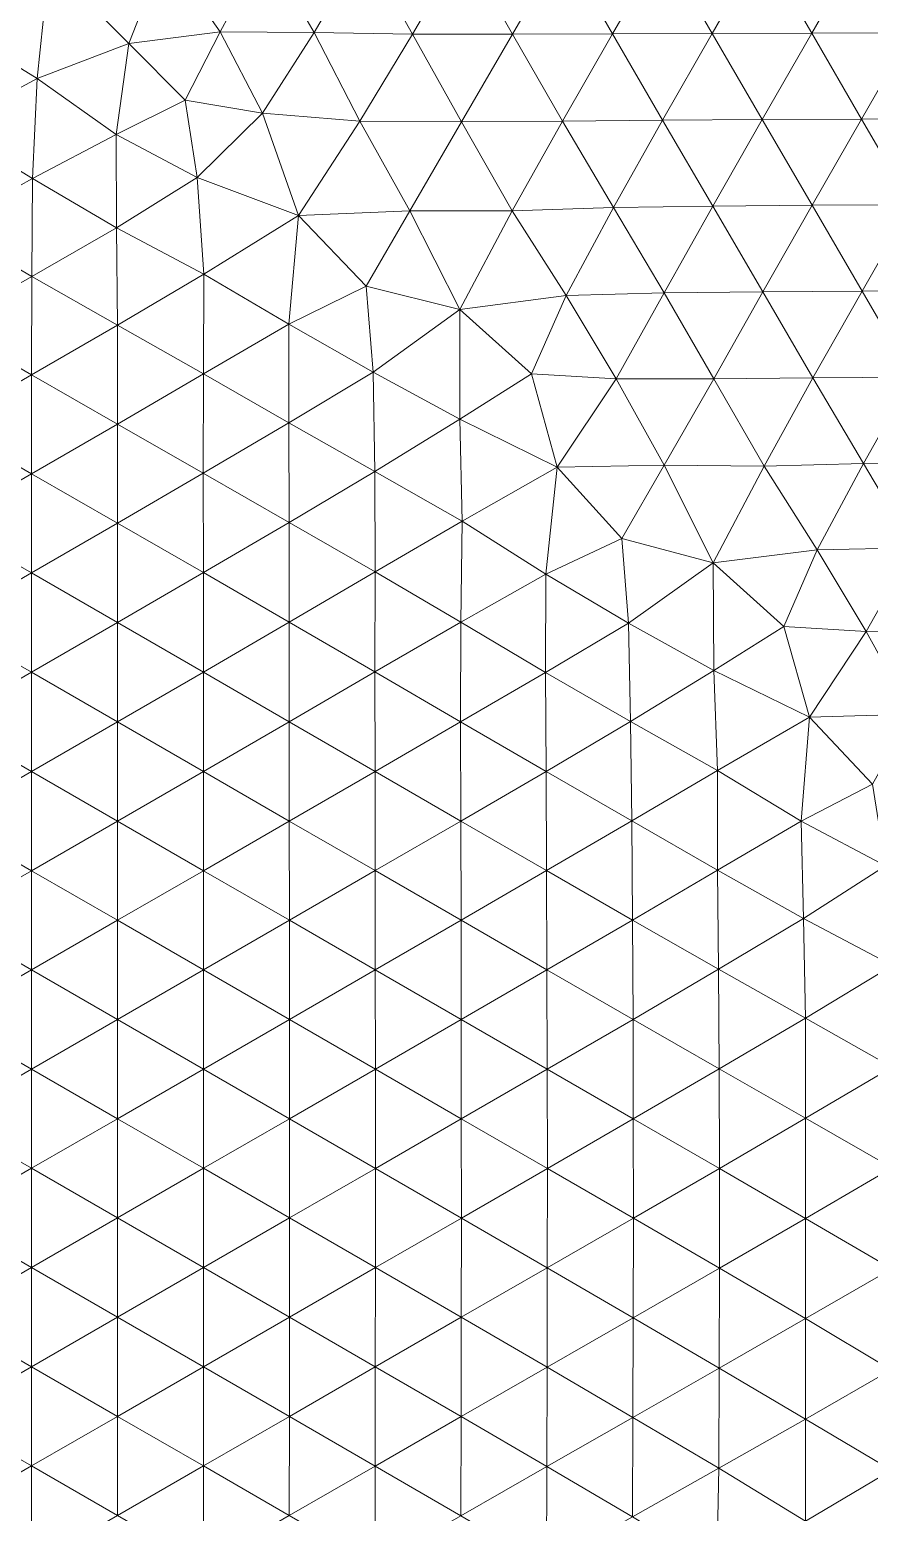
# Model space of a CAD drawing. Extents: x 1.2 to 53.9, y -43.5 to 3.2.
# Drawn here: x 48.243 to 49.934, y -37.553 to -34.563 of the extents above; entities that cross this region are included whole.
import ezdxf

# ---------------------------------------------------------------- set-up
doc = ezdxf.new("R2010")
doc.units = 0
doc.header["$MEASUREMENT"] = 0
doc.layers.add('layer', color=7, linetype='Continuous')

msp = doc.modelspace()

# ---------------------------------------------------------------- linework, layer by layer
at = {"layer": 'layer', "color": 47, "lineweight": 9}
for points in [[(48.717, -34.3993), (48.5144, -34.4079), (48.6262, -34.5678)], [(48.8156, -34.5695), (48.717, -34.3993), (48.6262, -34.5678)], [(48.9158, -34.398), (48.717, -34.3993), (48.8156, -34.5695)], [(49.0141, -34.5725), (48.9158, -34.398), (48.8156, -34.5695)], [(49.1159, -34.3981), (48.9158, -34.398), (49.0141, -34.5725)], [(49.2155, -34.5728), (49.1159, -34.3981), (49.0141, -34.5725)], [(49.3166, -34.3979), (49.1159, -34.3981), (49.2155, -34.5728)], [(49.4169, -34.572), (49.3166, -34.3979), (49.2155, -34.5728)], [(49.5174, -34.3975), (49.3166, -34.3979), (49.4169, -34.572)], [(49.6178, -34.571), (49.5174, -34.3975), (49.4169, -34.572)], [(49.718, -34.397), (49.5174, -34.3975), (49.6178, -34.571)], [(49.8183, -34.5704), (49.718, -34.397), (49.6178, -34.571)], [(49.9184, -34.3967), (49.718, -34.397), (49.8183, -34.5704)], [(50.0187, -34.57), (49.9184, -34.3967), (49.8183, -34.5704)], [(50.1188, -34.3965), (49.9184, -34.3967), (50.0187, -34.57)], [(48.2815, -34.4302), (48.0805, -34.5528), (48.2577, -34.6621)], [(48.2815, -34.4302), (48.2577, -34.6621), (48.4421, -34.5915)], [(48.5144, -34.4079), (48.2815, -34.4302), (48.4421, -34.5915)], [(48.6262, -34.5678), (48.5144, -34.4079), (48.4421, -34.5915)], [(48.0805, -34.5528), (48.0773, -34.7594), (48.2577, -34.6621)], [(48.6262, -34.5678), (48.4421, -34.5915), (48.5558, -34.7059)], [(48.7119, -34.732), (48.6262, -34.5678), (48.5558, -34.7059)], [(48.8156, -34.5695), (48.6262, -34.5678), (48.7119, -34.732)], [(48.908, -34.7482), (48.8156, -34.5695), (48.7119, -34.732)], [(49.0141, -34.5725), (48.8156, -34.5695), (48.908, -34.7482)], [(49.1129, -34.7495), (49.0141, -34.5725), (48.908, -34.7482)], [(49.2155, -34.5728), (49.0141, -34.5725), (49.1129, -34.7495)], [(49.3161, -34.7482), (49.2155, -34.5728), (49.1129, -34.7495)], [(49.4169, -34.572), (49.2155, -34.5728), (49.3161, -34.7482)], [(49.5178, -34.7459), (49.4169, -34.572), (49.3161, -34.7482)], [(49.6178, -34.571), (49.4169, -34.572), (49.5178, -34.7459)], [(49.7184, -34.7444), (49.6178, -34.571), (49.5178, -34.7459)], [(49.8183, -34.5704), (49.6178, -34.571), (49.7184, -34.7444)], [(49.9187, -34.7436), (49.8183, -34.5704), (49.7184, -34.7444)], [(50.0187, -34.57), (49.8183, -34.5704), (49.9187, -34.7436)], [(50.119, -34.7432), (50.0187, -34.57), (49.9187, -34.7436)], [(48.4421, -34.5915), (48.2577, -34.6621), (48.4169, -34.7746)], [(48.4421, -34.5915), (48.4169, -34.7746), (48.5558, -34.7059)], [(48.2577, -34.6621), (48.0773, -34.7594), (48.2484, -34.8633)], [(48.2577, -34.6621), (48.2484, -34.8633), (48.4169, -34.7746)], [(48.4169, -34.7746), (48.58, -34.8616), (48.5558, -34.7059)], [(48.5558, -34.7059), (48.58, -34.8616), (48.7119, -34.732)], [(48.7119, -34.732), (48.58, -34.8616), (48.7841, -34.9379)], [(48.908, -34.7482), (48.7119, -34.732), (48.7841, -34.9379)], [(48.0773, -34.7594), (48.0745, -34.9603), (48.2484, -34.8633)], [(49.0084, -34.9285), (48.908, -34.7482), (48.7841, -34.9379)], [(49.1129, -34.7495), (48.908, -34.7482), (49.0084, -34.9285)], [(49.2148, -34.9288), (49.1129, -34.7495), (49.0084, -34.9285)], [(49.3161, -34.7482), (49.1129, -34.7495), (49.2148, -34.9288)], [(49.4186, -34.9221), (49.3161, -34.7482), (49.2148, -34.9288)], [(49.5178, -34.7459), (49.3161, -34.7482), (49.4186, -34.9221)], [(49.6191, -34.9191), (49.5178, -34.7459), (49.4186, -34.9221)], [(49.7184, -34.7444), (49.5178, -34.7459), (49.6191, -34.9191)], [(49.8191, -34.9176), (49.7184, -34.7444), (49.6191, -34.9191)], [(49.9187, -34.7436), (49.7184, -34.7444), (49.8191, -34.9176)], [(50.0192, -34.9168), (49.9187, -34.7436), (49.8191, -34.9176)], [(50.119, -34.7432), (49.9187, -34.7436), (50.0192, -34.9168)], [(48.4169, -34.7746), (48.2484, -34.8633), (48.4176, -34.9627)], [(48.4169, -34.7746), (48.4176, -34.9627), (48.58, -34.8616)], [(48.2484, -34.8633), (48.0745, -34.9603), (48.2467, -35.0608)], [(48.2484, -34.8633), (48.2467, -35.0608), (48.4176, -34.9627)], [(48.58, -34.8616), (48.4176, -34.9627), (48.5933, -35.0562)], [(48.58, -34.8616), (48.5933, -35.0562), (48.7841, -34.9379)], [(48.7841, -34.9379), (48.5933, -35.0562), (48.765, -35.1571)], [(48.7841, -34.9379), (48.765, -35.1571), (48.9203, -35.0808)], [(49.0084, -34.9285), (48.7841, -34.9379), (48.9203, -35.0808)], [(49.1091, -35.1277), (49.0084, -34.9285), (48.9203, -35.0808)], [(49.2148, -34.9288), (49.0084, -34.9285), (49.1091, -35.1277)], [(49.3234, -35.0991), (49.2148, -34.9288), (49.1091, -35.1277)], [(49.4186, -34.9221), (49.2148, -34.9288), (49.3234, -35.0991)], [(49.5209, -35.0941), (49.4186, -34.9221), (49.3234, -35.0991)], [(49.6191, -34.9191), (49.4186, -34.9221), (49.5209, -35.0941)], [(49.72, -35.0921), (49.6191, -34.9191), (49.5209, -35.0941)], [(49.8191, -34.9176), (49.6191, -34.9191), (49.72, -35.0921)], [(49.9197, -35.0908), (49.8191, -34.9176), (49.72, -35.0921)], [(50.0192, -34.9168), (49.8191, -34.9176), (49.9197, -35.0908)], [(50.1195, -35.0899), (50.0192, -34.9168), (49.9197, -35.0908)], [(48.0745, -34.9603), (48.0736, -35.1597), (48.2467, -35.0608)], [(48.4176, -34.9627), (48.2467, -35.0608), (48.4194, -35.1593)], [(48.4176, -34.9627), (48.4194, -35.1593), (48.5933, -35.0562)], [(48.2467, -35.0608), (48.0736, -35.1597), (48.2465, -35.2594)], [(48.2467, -35.0608), (48.2465, -35.2594), (48.4194, -35.1593)], [(48.5933, -35.0562), (48.4194, -35.1593), (48.5925, -35.2576)], [(48.5933, -35.0562), (48.5925, -35.2576), (48.765, -35.1571)], [(48.9203, -35.0808), (48.765, -35.1571), (48.9344, -35.254)], [(48.9203, -35.0808), (48.9344, -35.254), (49.1091, -35.1277)], [(49.72, -35.0921), (49.5209, -35.0941), (49.6212, -35.2671)], [(49.8208, -35.2657), (49.72, -35.0921), (49.6212, -35.2671)], [(49.9197, -35.0908), (49.72, -35.0921), (49.8208, -35.2657)], [(50.0204, -35.2638), (49.9197, -35.0908), (49.8208, -35.2657)], [(50.1195, -35.0899), (49.9197, -35.0908), (50.0204, -35.2638)], [(49.3234, -35.0991), (49.1091, -35.1277), (49.2538, -35.2573)], [(49.424, -35.2672), (49.3234, -35.0991), (49.2538, -35.2573)], [(49.5209, -35.0941), (49.3234, -35.0991), (49.424, -35.2672)], [(49.6212, -35.2671), (49.5209, -35.0941), (49.424, -35.2672)], [(49.1091, -35.1277), (48.9344, -35.254), (49.109, -35.3487)], [(49.2538, -35.2573), (49.1091, -35.1277), (49.109, -35.3487)], [(48.0736, -35.1597), (48.0733, -35.3592), (48.2465, -35.2594)], [(48.4194, -35.1593), (48.2465, -35.2594), (48.4195, -35.3586)], [(48.4194, -35.1593), (48.4195, -35.3586), (48.5925, -35.2576)], [(48.765, -35.1571), (48.5925, -35.2576), (48.7646, -35.3562)], [(48.765, -35.1571), (48.7646, -35.3562), (48.9344, -35.254)], [(48.2465, -35.2594), (48.0733, -35.3592), (48.2464, -35.4589)], [(48.2465, -35.2594), (48.2464, -35.4589), (48.4195, -35.3586)], [(48.5925, -35.2576), (48.4195, -35.3586), (48.5924, -35.4577)], [(48.5925, -35.2576), (48.5924, -35.4577), (48.7646, -35.3562)], [(48.9344, -35.254), (48.7646, -35.3562), (48.9377, -35.4543)], [(48.9344, -35.254), (48.9377, -35.4543), (49.109, -35.3487)], [(49.2538, -35.2573), (49.109, -35.3487), (49.3055, -35.4456)], [(49.424, -35.2672), (49.2538, -35.2573), (49.3055, -35.4456)], [(49.521, -35.4417), (49.424, -35.2672), (49.3055, -35.4456)], [(49.6212, -35.2671), (49.424, -35.2672), (49.521, -35.4417)], [(49.7222, -35.4437), (49.6212, -35.2671), (49.521, -35.4417)], [(49.8208, -35.2657), (49.6212, -35.2671), (49.7222, -35.4437)], [(49.9226, -35.4381), (49.8208, -35.2657), (49.7222, -35.4437)], [(50.0204, -35.2638), (49.8208, -35.2657), (49.9226, -35.4381)], [(50.1208, -35.4361), (50.0204, -35.2638), (49.9226, -35.4381)], [(48.0733, -35.3592), (48.0732, -35.559), (48.2464, -35.4589)], [(48.4195, -35.3586), (48.2464, -35.4589), (48.4195, -35.5585)], [(48.4195, -35.3586), (48.4195, -35.5585), (48.5924, -35.4577)], [(48.7646, -35.3562), (48.5924, -35.4577), (48.7653, -35.5568)], [(48.7646, -35.3562), (48.7653, -35.5568), (48.9377, -35.4543)], [(49.109, -35.3487), (48.9377, -35.4543), (49.1139, -35.5541)], [(49.109, -35.3487), (49.1139, -35.5541), (49.3055, -35.4456)], [(49.3055, -35.4456), (49.1139, -35.5541), (49.2827, -35.6612)], [(49.3055, -35.4456), (49.2827, -35.6612), (49.4355, -35.5895)], [(49.521, -35.4417), (49.3055, -35.4456), (49.4355, -35.5895)], [(49.6199, -35.6385), (49.521, -35.4417), (49.4355, -35.5895)], [(49.7222, -35.4437), (49.521, -35.4417), (49.6199, -35.6385)], [(49.8295, -35.612), (49.7222, -35.4437), (49.6199, -35.6385)], [(49.9226, -35.4381), (49.7222, -35.4437), (49.8295, -35.612)], [(50.0233, -35.6083), (49.9226, -35.4381), (49.8295, -35.612)], [(50.1208, -35.4361), (49.9226, -35.4381), (50.0233, -35.6083)], [(48.2464, -35.4589), (48.0732, -35.559), (48.2464, -35.6588)], [(48.2464, -35.4589), (48.2464, -35.6588), (48.4195, -35.5585)], [(48.5924, -35.4577), (48.4195, -35.5585), (48.5925, -35.6581)], [(48.5924, -35.4577), (48.5925, -35.6581), (48.7653, -35.5568)], [(48.9377, -35.4543), (48.7653, -35.5568), (48.9386, -35.6566)], [(48.9377, -35.4543), (48.9386, -35.6566), (49.1139, -35.5541)], [(48.0732, -35.559), (48.0732, -35.759), (48.2464, -35.6588)], [(48.4195, -35.5585), (48.2464, -35.6588), (48.4195, -35.7587)], [(48.4195, -35.5585), (48.4195, -35.7587), (48.5925, -35.6581)], [(48.7653, -35.5568), (48.5925, -35.6581), (48.7655, -35.7579)], [(48.7653, -35.5568), (48.7655, -35.7579), (48.9386, -35.6566)], [(49.1139, -35.5541), (48.9386, -35.6566), (49.111, -35.7581)], [(49.1139, -35.5541), (49.111, -35.7581), (49.2827, -35.6612)], [(49.2827, -35.6612), (49.4491, -35.7603), (49.4355, -35.5895)], [(49.4355, -35.5895), (49.4491, -35.7603), (49.6199, -35.6385)], [(49.8295, -35.612), (49.6199, -35.6385), (49.7622, -35.7667)], [(49.9281, -35.7766), (49.8295, -35.612), (49.7622, -35.7667)], [(50.0233, -35.6083), (49.8295, -35.612), (49.9281, -35.7766)], [(50.1203, -35.7785), (50.0233, -35.6083), (49.9281, -35.7766)], [(48.2464, -35.6588), (48.0732, -35.759), (48.2464, -35.8589)], [(48.2464, -35.6588), (48.2464, -35.8589), (48.4195, -35.7587)], [(48.5925, -35.6581), (48.4195, -35.7587), (48.5926, -35.8585)], [(48.5925, -35.6581), (48.5926, -35.8585), (48.7655, -35.7579)], [(48.9386, -35.6566), (48.7655, -35.7579), (48.9383, -35.8582)], [(48.9386, -35.6566), (48.9383, -35.8582), (49.111, -35.7581)], [(49.6199, -35.6385), (49.4491, -35.7603), (49.6211, -35.8551)], [(49.7622, -35.7667), (49.6199, -35.6385), (49.6211, -35.8551)], [(49.2827, -35.6612), (49.111, -35.7581), (49.2817, -35.8593)], [(49.2827, -35.6612), (49.2817, -35.8593), (49.4491, -35.7603)], [(48.0732, -35.759), (48.0732, -35.959), (48.2464, -35.8589)], [(48.4195, -35.7587), (48.2464, -35.8589), (48.4195, -35.9588)], [(48.4195, -35.7587), (48.4195, -35.9588), (48.5926, -35.8585)], [(48.7655, -35.7579), (48.5926, -35.8585), (48.7656, -35.9586)], [(48.7655, -35.7579), (48.7656, -35.9586), (48.9383, -35.8582)], [(49.111, -35.7581), (48.9383, -35.8582), (49.1107, -35.9587)], [(49.111, -35.7581), (49.1107, -35.9587), (49.2817, -35.8593)], [(49.4491, -35.7603), (49.2817, -35.8593), (49.4532, -35.9582)], [(49.4491, -35.7603), (49.4532, -35.9582), (49.6211, -35.8551)], [(49.7622, -35.7667), (49.6211, -35.8551), (49.8139, -35.9494)], [(49.9281, -35.7766), (49.7622, -35.7667), (49.8139, -35.9494)], [(50.0201, -35.9436), (49.9281, -35.7766), (49.8139, -35.9494)], [(50.1203, -35.7785), (49.9281, -35.7766), (50.0201, -35.9436)], [(48.2464, -35.8589), (48.0732, -35.959), (48.2464, -36.0589)], [(48.2464, -35.8589), (48.2464, -36.0589), (48.4195, -35.9588)], [(48.5926, -35.8585), (48.4195, -35.9588), (48.5926, -36.0588)], [(48.5926, -35.8585), (48.5926, -36.0588), (48.7656, -35.9586)], [(48.9383, -35.8582), (48.7656, -35.9586), (48.9384, -36.0588)], [(48.9383, -35.8582), (48.9384, -36.0588), (49.1107, -35.9587)], [(49.2817, -35.8593), (49.1107, -35.9587), (49.283, -36.0588)], [(49.2817, -35.8593), (49.283, -36.0588), (49.4532, -35.9582)], [(49.6211, -35.8551), (49.4532, -35.9582), (49.6283, -36.0567)], [(49.6211, -35.8551), (49.6283, -36.0567), (49.8139, -35.9494)], [(48.0732, -35.959), (48.0732, -36.159), (48.2464, -36.0589)], [(48.4195, -35.9588), (48.2464, -36.0589), (48.4195, -36.1589)], [(48.4195, -35.9588), (48.4195, -36.1589), (48.5926, -36.0588)], [(48.7656, -35.9586), (48.5926, -36.0588), (48.7657, -36.1589)], [(48.7656, -35.9586), (48.7657, -36.1589), (48.9384, -36.0588)], [(49.1107, -35.9587), (48.9384, -36.0588), (49.1112, -36.1589)], [(49.1107, -35.9587), (49.1112, -36.1589), (49.283, -36.0588)], [(49.4532, -35.9582), (49.283, -36.0588), (49.4559, -36.1583)], [(49.4532, -35.9582), (49.4559, -36.1583), (49.6283, -36.0567)], [(49.8139, -35.9494), (49.6283, -36.0567), (49.7969, -36.1595)], [(49.8139, -35.9494), (49.7969, -36.1595), (49.9408, -36.0848)], [(50.0201, -35.9436), (49.8139, -35.9494), (49.9408, -36.0848)], [(48.2464, -36.0589), (48.0732, -36.159), (48.2464, -36.259)], [(48.2464, -36.0589), (48.2464, -36.259), (48.4195, -36.1589)], [(48.5926, -36.0588), (48.4195, -36.1589), (48.5927, -36.259)], [(48.5926, -36.0588), (48.5927, -36.259), (48.7657, -36.1589)], [(48.9384, -36.0588), (48.7657, -36.1589), (48.9387, -36.2589)], [(48.9384, -36.0588), (48.9387, -36.2589), (49.1112, -36.1589)], [(49.283, -36.0588), (49.1112, -36.1589), (49.2841, -36.2588)], [(49.283, -36.0588), (49.2841, -36.2588), (49.4559, -36.1583)], [(49.6283, -36.0567), (49.4559, -36.1583), (49.6286, -36.2581)], [(49.6283, -36.0567), (49.6286, -36.2581), (49.7969, -36.1595)], [(49.7969, -36.1595), (49.9669, -36.2494), (49.9408, -36.0848)], [(48.0732, -36.159), (48.0732, -36.359), (48.2464, -36.259)], [(48.4195, -36.1589), (48.2464, -36.259), (48.4196, -36.359)], [(48.4195, -36.1589), (48.4196, -36.359), (48.5927, -36.259)], [(48.7657, -36.1589), (48.5927, -36.259), (48.7658, -36.359)], [(48.7657, -36.1589), (48.7658, -36.359), (48.9387, -36.2589)], [(49.1112, -36.1589), (48.9387, -36.2589), (49.1118, -36.359)], [(49.1112, -36.1589), (49.1118, -36.359), (49.2841, -36.2588)], [(49.4559, -36.1583), (49.2841, -36.2588), (49.4572, -36.3586)], [(49.4559, -36.1583), (49.4572, -36.3586), (49.6286, -36.2581)], [(49.7969, -36.1595), (49.6286, -36.2581), (49.8018, -36.3556)], [(49.7969, -36.1595), (49.8018, -36.3556), (49.9669, -36.2494)], [(48.9387, -36.2589), (48.7658, -36.359), (48.939, -36.459)], [(48.9387, -36.2589), (48.939, -36.459), (49.1118, -36.359)], [(49.2841, -36.2588), (49.1118, -36.359), (49.2849, -36.4589)], [(49.2841, -36.2588), (49.2849, -36.4589), (49.4572, -36.3586)], [(49.6286, -36.2581), (49.4572, -36.3586), (49.6307, -36.4578)], [(49.6286, -36.2581), (49.6307, -36.4578), (49.8018, -36.3556)], [(49.9669, -36.2494), (49.8018, -36.3556), (49.9811, -36.4499)], [(48.2464, -36.259), (48.0732, -36.359), (48.2464, -36.459)], [(48.2464, -36.259), (48.2464, -36.459), (48.4196, -36.359)], [(48.5927, -36.259), (48.4196, -36.359), (48.5927, -36.459)], [(48.5927, -36.259), (48.5927, -36.459), (48.7658, -36.359)], [(48.0732, -36.359), (48.0732, -36.559), (48.2464, -36.459)], [(48.4196, -36.359), (48.2464, -36.459), (48.4196, -36.559)], [(48.4196, -36.359), (48.4196, -36.559), (48.5927, -36.459)], [(48.7658, -36.359), (48.5927, -36.459), (48.7659, -36.559)], [(48.7658, -36.359), (48.7659, -36.559), (48.939, -36.459)], [(49.1118, -36.359), (48.939, -36.459), (49.1122, -36.559)], [(49.1118, -36.359), (49.1122, -36.559), (49.2849, -36.4589)], [(49.4572, -36.3586), (49.2849, -36.4589), (49.4583, -36.5587)], [(49.4572, -36.3586), (49.4583, -36.5587), (49.6307, -36.4578)], [(49.8018, -36.3556), (49.6307, -36.4578), (49.8055, -36.5561)], [(49.8018, -36.3556), (49.8055, -36.5561), (49.9811, -36.4499)], [(48.2464, -36.459), (48.0732, -36.559), (48.2464, -36.659)], [(48.2464, -36.459), (48.2464, -36.659), (48.4196, -36.559)], [(48.5927, -36.459), (48.4196, -36.559), (48.5928, -36.659)], [(48.5927, -36.459), (48.5928, -36.659), (48.7659, -36.559)], [(48.939, -36.459), (48.7659, -36.559), (48.9391, -36.6591)], [(48.939, -36.459), (48.9391, -36.6591), (49.1122, -36.559)], [(49.2849, -36.4589), (49.1122, -36.559), (49.2854, -36.659)], [(49.2849, -36.4589), (49.2854, -36.659), (49.4583, -36.5587)], [(49.6307, -36.4578), (49.4583, -36.5587), (49.632, -36.6583)], [(49.6307, -36.4578), (49.632, -36.6583), (49.8055, -36.5561)], [(49.9811, -36.4499), (49.8055, -36.5561), (49.9804, -36.6551)], [(49.8055, -36.5561), (49.632, -36.6583), (49.8061, -36.7579)], [(49.8055, -36.5561), (49.8061, -36.7579), (49.9804, -36.6551)], [(48.0732, -36.559), (48.0732, -36.759), (48.2464, -36.659)], [(48.4196, -36.559), (48.2464, -36.659), (48.4196, -36.759)], [(48.4196, -36.559), (48.4196, -36.759), (48.5928, -36.659)], [(48.7659, -36.559), (48.5928, -36.659), (48.766, -36.759)], [(48.7659, -36.559), (48.766, -36.759), (48.9391, -36.6591)], [(49.1122, -36.559), (48.9391, -36.6591), (49.1123, -36.7591)], [(49.1122, -36.559), (49.1123, -36.7591), (49.2854, -36.659)], [(49.4583, -36.5587), (49.2854, -36.659), (49.4588, -36.759)], [(49.4583, -36.5587), (49.4588, -36.759), (49.632, -36.6583)], [(48.2464, -36.659), (48.0732, -36.759), (48.2464, -36.859)], [(48.2464, -36.659), (48.2464, -36.859), (48.4196, -36.759)], [(48.5928, -36.659), (48.4196, -36.759), (48.5928, -36.859)], [(48.5928, -36.659), (48.5928, -36.859), (48.766, -36.759)], [(48.9391, -36.6591), (48.766, -36.759), (48.9392, -36.8591)], [(48.9391, -36.6591), (48.9392, -36.8591), (49.1123, -36.7591)], [(49.2854, -36.659), (49.1123, -36.7591), (49.2856, -36.8593)], [(49.2854, -36.659), (49.2856, -36.8593), (49.4588, -36.759)], [(49.632, -36.6583), (49.4588, -36.759), (49.6323, -36.8592)], [(49.632, -36.6583), (49.6323, -36.8592), (49.8061, -36.7579)], [(49.9804, -36.6551), (49.8061, -36.7579), (49.9801, -36.8583)], [(48.0732, -36.759), (48.0732, -36.959), (48.2464, -36.859)], [(48.4196, -36.759), (48.2464, -36.859), (48.4196, -36.959)], [(48.4196, -36.759), (48.4196, -36.959), (48.5928, -36.859)], [(48.766, -36.759), (48.5928, -36.859), (48.766, -36.9591)], [(48.766, -36.759), (48.766, -36.9591), (48.9392, -36.8591)], [(49.1123, -36.7591), (48.9392, -36.8591), (49.1124, -36.9593)], [(49.1123, -36.7591), (49.1124, -36.9593), (49.2856, -36.8593)], [(49.4588, -36.759), (49.2856, -36.8593), (49.4589, -36.9596)], [(49.4588, -36.759), (49.4589, -36.9596), (49.6323, -36.8592)], [(49.8061, -36.7579), (49.6323, -36.8592), (49.806, -36.9599)], [(49.8061, -36.7579), (49.806, -36.9599), (49.9801, -36.8583)], [(48.2464, -36.859), (48.0732, -36.959), (48.2464, -37.059)], [(48.2464, -36.859), (48.2464, -37.059), (48.4196, -36.959)], [(48.5928, -36.859), (48.4196, -36.959), (48.5928, -37.0591)], [(48.5928, -36.859), (48.5928, -37.0591), (48.766, -36.9591)], [(48.9392, -36.8591), (48.766, -36.9591), (48.9391, -37.0592)], [(48.9392, -36.8591), (48.9391, -37.0592), (49.1124, -36.9593)], [(49.2856, -36.8593), (49.1124, -36.9593), (49.2855, -37.0596)], [(49.2856, -36.8593), (49.2855, -37.0596), (49.4589, -36.9596)], [(49.6323, -36.8592), (49.4589, -36.9596), (49.6323, -37.0604)], [(49.6323, -36.8592), (49.6323, -37.0604), (49.806, -36.9599)], [(49.9801, -36.8583), (49.806, -36.9599), (49.9796, -37.0617)], [(48.0732, -36.959), (48.0732, -37.159), (48.2464, -37.059)], [(48.4196, -36.959), (48.2464, -37.059), (48.4196, -37.159)], [(48.4196, -36.959), (48.4196, -37.159), (48.5928, -37.0591)], [(48.766, -36.9591), (48.5928, -37.0591), (48.7659, -37.1591)], [(48.766, -36.9591), (48.7659, -37.1591), (48.9391, -37.0592)], [(49.1124, -36.9593), (48.9391, -37.0592), (49.1123, -37.1594)], [(49.1124, -36.9593), (49.1123, -37.1594), (49.2855, -37.0596)], [(49.4589, -36.9596), (49.2855, -37.0596), (49.4587, -37.1603)], [(49.4589, -36.9596), (49.4587, -37.1603), (49.6323, -37.0604)], [(49.806, -36.9599), (49.6323, -37.0604), (49.8056, -37.1621)], [(49.806, -36.9599), (49.8056, -37.1621), (49.9796, -37.0617)], [(48.2464, -37.059), (48.0732, -37.159), (48.2464, -37.2591)], [(48.2464, -37.059), (48.2464, -37.2591), (48.4196, -37.159)], [(48.5928, -37.0591), (48.4196, -37.159), (48.5927, -37.2591)], [(48.5928, -37.0591), (48.5927, -37.2591), (48.7659, -37.1591)], [(48.9391, -37.0592), (48.7659, -37.1591), (48.939, -37.2593)], [(48.9391, -37.0592), (48.939, -37.2593), (49.1123, -37.1594)], [(49.2855, -37.0596), (49.1123, -37.1594), (49.2853, -37.26)], [(49.2855, -37.0596), (49.2853, -37.26), (49.4587, -37.1603)], [(49.6323, -37.0604), (49.4587, -37.1603), (49.632, -37.2619)], [(49.6323, -37.0604), (49.632, -37.2619), (49.8056, -37.1621)], [(49.9796, -37.0617), (49.8056, -37.1621), (49.9787, -37.2651)], [(48.0732, -37.159), (48.0732, -37.3591), (48.2464, -37.2591)], [(48.4196, -37.159), (48.2464, -37.2591), (48.4195, -37.3591)], [(48.4196, -37.159), (48.4195, -37.3591), (48.5927, -37.2591)], [(48.7659, -37.1591), (48.5927, -37.2591), (48.7658, -37.3592)], [(48.7659, -37.1591), (48.7658, -37.3592), (48.939, -37.2593)], [(49.1123, -37.1594), (48.939, -37.2593), (49.112, -37.3596)], [(49.1123, -37.1594), (49.112, -37.3596), (49.2853, -37.26)], [(49.4587, -37.1603), (49.2853, -37.26), (49.4582, -37.3612)], [(49.4587, -37.1603), (49.4582, -37.3612), (49.632, -37.2619)], [(49.8056, -37.1621), (49.632, -37.2619), (49.8055, -37.3648)], [(49.8056, -37.1621), (49.8055, -37.3648), (49.9787, -37.2651)], [(48.2464, -37.2591), (48.0732, -37.3591), (48.2463, -37.4591)], [(48.2464, -37.2591), (48.2463, -37.4591), (48.4195, -37.3591)], [(48.5927, -37.2591), (48.4195, -37.3591), (48.5926, -37.4591)], [(48.5927, -37.2591), (48.5926, -37.4591), (48.7658, -37.3592)], [(48.939, -37.2593), (48.7658, -37.3592), (48.9388, -37.4594)], [(48.939, -37.2593), (48.9388, -37.4594), (49.112, -37.3596)], [(49.2853, -37.26), (49.112, -37.3596), (49.2847, -37.4604)], [(49.2853, -37.26), (49.2847, -37.4604), (49.4582, -37.3612)], [(49.632, -37.2619), (49.4582, -37.3612), (49.6311, -37.4638)], [(49.632, -37.2619), (49.6311, -37.4638), (49.8055, -37.3648)], [(49.9787, -37.2651), (49.8055, -37.3648), (49.9791, -37.4677)], [(48.0732, -37.3591), (48.0732, -37.5592), (48.2463, -37.4591)], [(48.4195, -37.3591), (48.2463, -37.4591), (48.4195, -37.5592)], [(48.4195, -37.3591), (48.4195, -37.5592), (48.5926, -37.4591)], [(48.7658, -37.3592), (48.5926, -37.4591), (48.7656, -37.5592)], [(48.7658, -37.3592), (48.7656, -37.5592), (48.9388, -37.4594)], [(49.112, -37.3596), (48.9388, -37.4594), (49.1115, -37.5598)], [(49.112, -37.3596), (49.1115, -37.5598), (49.2847, -37.4604)], [(49.4582, -37.3612), (49.2847, -37.4604), (49.4569, -37.5618)], [(49.4582, -37.3612), (49.4569, -37.5618), (49.6311, -37.4638)], [(49.8055, -37.3648), (49.6311, -37.4638), (49.8058, -37.5702)], [(49.8055, -37.3648), (49.8058, -37.5702), (49.9791, -37.4677)], [(48.2463, -37.4591), (48.0732, -37.5592), (48.2463, -37.6593)], [(48.2463, -37.4591), (48.2463, -37.6593), (48.4195, -37.5592)], [(48.5926, -37.4591), (48.4195, -37.5592), (48.5925, -37.6592)], [(48.5926, -37.4591), (48.5925, -37.6592), (48.7656, -37.5592)], [(48.9388, -37.4594), (48.7656, -37.5592), (48.9384, -37.6594)], [(48.9388, -37.4594), (48.9384, -37.6594), (49.1115, -37.5598)], [(49.2847, -37.4604), (49.1115, -37.5598), (49.2837, -37.6606)], [(49.2847, -37.4604), (49.2837, -37.6606), (49.4569, -37.5618)], [(49.6311, -37.4638), (49.4569, -37.5618), (49.6274, -37.6646)], [(49.6311, -37.4638), (49.6274, -37.6646), (49.8058, -37.5702)], [(49.9791, -37.4677), (49.8058, -37.5702), (49.9988, -37.6918)]]:
    msp.add_3dface(points, dxfattribs=at)

doc.saveas('drawing.dxf')
